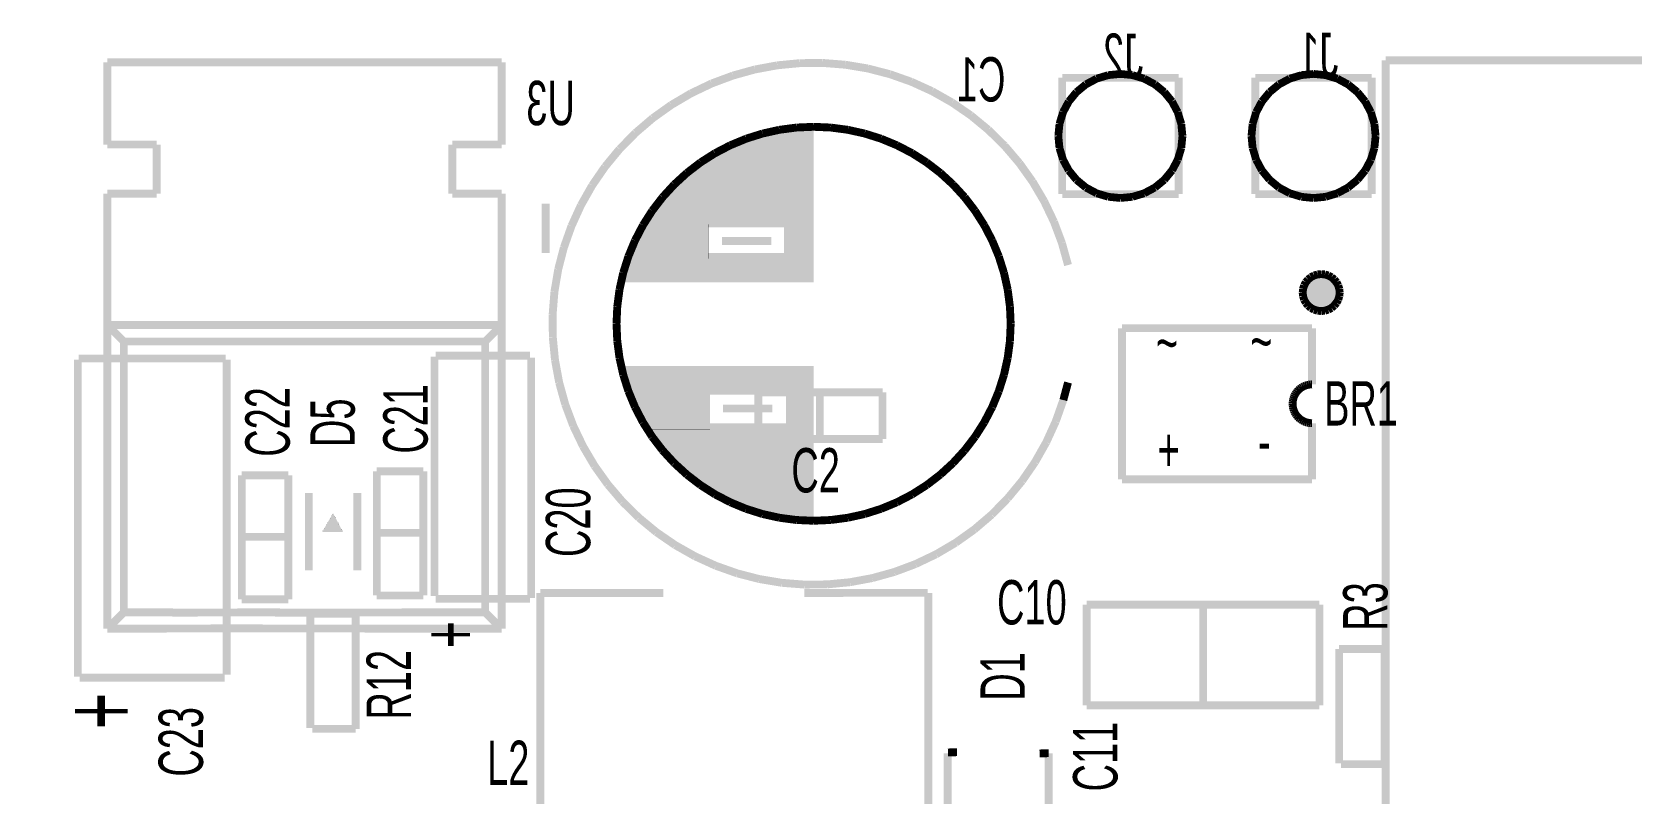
# Model space of a CAD drawing. Extents: x 0 to 105, y 0 to 80.
# Drawn here: x 22.69 to 63.91, y 60.37 to 80 of the extents above; entities that cross this region are included whole.
import ezdxf
from ezdxf.enums import TextEntityAlignment as Align

# ---------------------------------------------------------------- set-up
doc = ezdxf.new("R2010")
doc.units = 0
for name, color, linetype in [('BOARD_OUTLINE', 2, 'CONTINUOUS'), ('SILKSCREEN_BOTTOM', 6, 'CONTINUOUS'), ('SILKSCREEN_TOP', 4, 'CONTINUOUS')]:
    doc.layers.add(name, color=color, linetype=linetype)

msp = doc.modelspace()

# ---------------------------------------------------------------- linework, layer by layer
at = {"layer": 'BOARD_OUTLINE', "color": 2, "const_width": 0.000001}
msp.add_lwpolyline([(105, 80), (0, 80)], dxfattribs=at)
at = {"layer": 'SILKSCREEN_BOTTOM', "color": 6}
for points, const_width in [([(24.637998, 79.214133), (34.798, 79.214133)], 0.2032), ([(24.637998, 79.214133), (24.638, 77.097467)], 0.2032), ([(34.798, 79.214133), (34.798, 77.097467)], 0.2032), ([(41.904424, 79.13939), (41.327053, 79.03238)], 0.2032), ([(42.488925, 79.195671), (41.904424, 79.13939)], 0.2032), ([(43.076106, 79.200795), (42.488925, 79.195671)], 0.2032), ([(43.6615, 79.154724), (43.076106, 79.200795)], 0.2032), ([(44.240651, 79.057807), (43.6615, 79.154724)], 0.2032), ([(44.809152, 78.910783), (44.240651, 79.057807)], 0.2032), ([(57.5862, 79.269), (77.1862, 79.269)], 0.2032), ([(57.5862, 59.669), (57.5862, 79.269)], 0.2032), ([(40.211187, 78.669813), (39.681185, 78.417016)], 0.2032), ([(40.761205, 78.875457), (40.211187, 78.669813)], 0.2032), ([(41.327053, 79.03238), (40.761205, 78.875457)], 0.2032), ([(45.362675, 78.71477), (44.809152, 78.910783)], 0.2032), ([(45.897008, 78.471261), (45.362675, 78.71477)], 0.2032), ([(49.2492, 78.8176), (52.2492, 78.8176)], 0.2032), ([(49.2492, 75.8176), (49.2492, 78.8176)], 0.2032), ([(49.860288, 78.647951), (49.617829, 78.448971)], 0.2), ([(50.136907, 78.795807), (49.860288, 78.647951)], 0.2), ([(50.437056, 78.886856), (50.136907, 78.795807)], 0.2), ([(50.7492, 78.9176), (50.437056, 78.886856)], 0.2), ([(51.061344, 78.886856), (50.7492, 78.9176)], 0.2), ([(51.361493, 78.795807), (51.061344, 78.886856)], 0.2), ([(51.638112, 78.647951), (51.361493, 78.795807)], 0.2), ([(51.880571, 78.448971), (51.638112, 78.647951)], 0.2), ([(52.2492, 78.8176), (52.2492, 75.8176)], 0.2032), ([(54.2276, 78.8176), (57.2276, 78.8176)], 0.2032), ([(54.2276, 75.8176), (54.2276, 78.8176)], 0.2032), ([(54.838688, 78.647951), (54.596229, 78.448971)], 0.2), ([(55.115307, 78.795807), (54.838688, 78.647951)], 0.2), ([(55.415456, 78.886856), (55.115307, 78.795807)], 0.2), ([(55.7276, 78.9176), (55.415456, 78.886856)], 0.2), ([(56.039744, 78.886856), (55.7276, 78.9176)], 0.2), ([(56.339893, 78.795807), (56.039744, 78.886856)], 0.2), ([(56.616512, 78.647951), (56.339893, 78.795807)], 0.2), ([(56.858971, 78.448971), (56.616512, 78.647951)], 0.2), ([(57.2276, 78.8176), (57.2276, 75.8176)], 0.2032), ([(39.681185, 78.417016), (39.175233, 78.118987)], 0.2032), ([(46.408084, 78.182108), (45.897008, 78.471261)], 0.2032), ([(49.617829, 78.448971), (49.418849, 78.206512)], 0.2), ([(52.079551, 78.206512), (51.880571, 78.448971)], 0.2), ([(54.596229, 78.448971), (54.397249, 78.206512)], 0.2), ([(57.057951, 78.206512), (56.858971, 78.448971)], 0.2), ([(39.175233, 78.118987), (38.697181, 77.777996)], 0.2032), ([(46.892014, 77.849512), (46.408084, 78.182108)], 0.2032), ([(47.345115, 77.476004), (46.892014, 77.849512)], 0.2032), ([(49.270993, 77.929893), (49.179944, 77.629744)], 0.2), ([(49.418849, 78.206512), (49.270993, 77.929893)], 0.2), ([(52.227407, 77.929893), (52.079551, 78.206512)], 0.2), ([(52.318456, 77.629744), (52.227407, 77.929893)], 0.2), ([(54.249393, 77.929893), (54.158344, 77.629744)], 0.2), ([(54.397249, 78.206512), (54.249393, 77.929893)], 0.2), ([(57.205807, 77.929893), (57.057951, 78.206512)], 0.2), ([(57.296856, 77.629744), (57.205807, 77.929893)], 0.2), ([(38.250668, 77.396637), (37.839091, 76.977813)], 0.2032), ([(38.697181, 77.777996), (38.250668, 77.396637)], 0.2032), ([(41.959066, 77.476719), (41.526398, 77.380799)], 0.2032), ([(42.398447, 77.534565), (41.959066, 77.476719)], 0.2032), ([(42.129999, 77.477697), (42.841199, 77.553897)], 0.00127), ([(42.129999, 77.477697), (42.841199, 77.553897)], 0.00127), ([(42.129999, 77.477697), (42.841199, 77.553897)], 0.00127), ([(42.841199, 77.553896), (42.398447, 77.534565)], 0.2032), ([(43.28395, 77.534565), (42.841199, 77.553896)], 0.2032), ([(42.841199, 77.553897), (42.841199, 74.963097)], 0.00127), ([(42.841199, 77.553897), (42.841199, 74.963097)], 0.00127), ([(42.841199, 77.553897), (42.841199, 74.963097)], 0.00127), ([(43.723331, 77.476719), (43.28395, 77.534565)], 0.2032), ([(44.155999, 77.380799), (43.723331, 77.476719)], 0.2032), ([(47.763939, 77.064427), (47.345115, 77.476004)], 0.2032), ([(49.179944, 77.629744), (49.1492, 77.3176)], 0.2), ([(52.3492, 77.3176), (52.318456, 77.629744)], 0.2), ([(54.158344, 77.629744), (54.1276, 77.3176)], 0.2), ([(57.3276, 77.3176), (57.296856, 77.629744)], 0.2), ([(24.638, 77.097467), (25.908, 77.097467)], 0.2032), ([(25.908, 77.097467), (25.908, 75.827467)], 0.2032), ([(33.528, 77.097467), (33.528, 75.827467)], 0.2032), ([(34.798, 77.097467), (33.528, 77.097467)], 0.2032), ([(37.839091, 76.977813), (37.465583, 76.524712)], 0.2032), ([(39.488399, 76.334697), (41.063199, 77.249097)], 0.00127), ([(39.488399, 76.334697), (41.063199, 77.249097)], 0.00127), ([(39.488399, 76.334697), (41.063199, 77.249097)], 0.00127), ([(40.694298, 77.077939), (40.301199, 76.873305)], 0.2032), ([(41.103737, 77.247534), (40.694298, 77.077939)], 0.2032), ([(41.526398, 77.380799), (41.103737, 77.247534)], 0.2032), ([(41.063199, 77.249097), (42.129999, 77.477697)], 0.00127), ([(41.063199, 77.249097), (42.129999, 77.477697)], 0.00127), ([(41.063199, 77.249097), (42.129999, 77.477697)], 0.00127), ([(44.57866, 77.247534), (44.155999, 77.380799)], 0.2032), ([(44.988099, 77.077939), (44.57866, 77.247534)], 0.2032), ([(45.381198, 76.873305), (44.988099, 77.077939)], 0.2032), ([(48.145298, 76.617914), (47.763939, 77.064427)], 0.2032), ([(49.1492, 77.3176), (49.179944, 77.005456)], 0.2), ([(49.179944, 77.005456), (49.270993, 76.705307)], 0.2), ([(52.227407, 76.705307), (52.318456, 77.005456)], 0.2), ([(52.318456, 77.005456), (52.3492, 77.3176)], 0.2), ([(54.1276, 77.3176), (54.158344, 77.005456)], 0.2), ([(54.158344, 77.005456), (54.249393, 76.705307)], 0.2), ([(57.205807, 76.705307), (57.296856, 77.005456)], 0.2), ([(57.296856, 77.005456), (57.3276, 77.3176)], 0.2), ([(39.927431, 76.635188), (39.575838, 76.365402)], 0.2032), ([(40.301199, 76.873305), (39.927431, 76.635188)], 0.2032), ([(45.754966, 76.635188), (45.381198, 76.873305)], 0.2032), ([(46.106559, 76.365402), (45.754966, 76.635188)], 0.2032), ([(48.486289, 76.139862), (48.145298, 76.617914)], 0.2032), ([(49.270993, 76.705307), (49.418849, 76.428688)], 0.2), ([(52.079551, 76.428688), (52.227407, 76.705307)], 0.2), ([(54.249393, 76.705307), (54.397249, 76.428688)], 0.2), ([(57.057951, 76.428688), (57.205807, 76.705307)], 0.2), ([(37.465583, 76.524712), (37.132987, 76.040782)], 0.2032), ([(38.421599, 74.963097), (39.488399, 76.334697)], 0.00127), ([(38.421599, 74.963097), (39.488399, 76.334697)], 0.00127), ([(38.421599, 74.963097), (39.488399, 76.334697)], 0.00127), ([(39.575838, 76.365402), (39.249097, 76.065998)], 0.2032), ([(46.4333, 76.065998), (46.106559, 76.365402)], 0.2032), ([(49.418849, 76.428688), (49.617829, 76.186229)], 0.2), ([(49.617829, 76.186229), (49.860288, 75.987249)], 0.2), ([(51.638112, 75.987249), (51.880571, 76.186229)], 0.2), ([(51.880571, 76.186229), (52.079551, 76.428688)], 0.2), ([(54.397249, 76.428688), (54.596229, 76.186229)], 0.2), ([(54.596229, 76.186229), (54.838688, 75.987249)], 0.2), ([(56.616512, 75.987249), (56.858971, 76.186229)], 0.2), ([(56.858971, 76.186229), (57.057951, 76.428688)], 0.2), ([(24.637998, 64.609133), (24.638, 75.827467)], 0.2032), ([(25.908, 75.827467), (24.638, 75.827467)], 0.2032), ([(33.528, 75.827467), (34.798, 75.827467)], 0.2032), ([(34.798, 75.827467), (34.798, 64.609133)], 0.2032), ([(37.132987, 76.040782), (36.843834, 75.529706)], 0.2032), ([(38.949693, 75.739257), (38.679907, 75.387664)], 0.2032), ([(39.249097, 76.065998), (38.949693, 75.739257)], 0.2032), ([(46.732704, 75.739257), (46.4333, 76.065998)], 0.2032), ([(47.00249, 75.387664), (46.732704, 75.739257)], 0.2032), ([(48.784318, 75.63391), (48.486289, 76.139862)], 0.2032), ([(52.2492, 75.8176), (49.2492, 75.8176)], 0.2032), ([(49.860288, 75.987249), (50.136907, 75.839393)], 0.2), ([(50.136907, 75.839393), (50.437056, 75.748344)], 0.2), ([(50.437056, 75.748344), (50.7492, 75.7176)], 0.2), ([(50.7492, 75.7176), (51.061344, 75.748344)], 0.2), ([(51.061344, 75.748344), (51.361493, 75.839393)], 0.2), ([(51.361493, 75.839393), (51.638112, 75.987249)], 0.2), ([(57.2276, 75.8176), (54.2276, 75.8176)], 0.2032), ([(54.838688, 75.987249), (55.115307, 75.839393)], 0.2), ([(55.115307, 75.839393), (55.415456, 75.748344)], 0.2), ([(55.415456, 75.748344), (55.7276, 75.7176)], 0.2), ([(55.7276, 75.7176), (56.039744, 75.748344)], 0.2), ([(56.039744, 75.748344), (56.339893, 75.839393)], 0.2), ([(56.339893, 75.839393), (56.616512, 75.987249)], 0.2), ([(35.932399, 75.572697), (35.932399, 74.302697)], 0.2032), ([(36.843834, 75.529706), (36.600325, 74.995373)], 0.2032), ([(38.679907, 75.387664), (38.44179, 75.013896)], 0.2032), ([(47.240607, 75.013896), (47.00249, 75.387664)], 0.2032), ([(49.037115, 75.103908), (48.784318, 75.63391)], 0.2032), ([(36.600325, 74.995373), (36.404312, 74.44185)], 0.2032), ([(38.065999, 74.150297), (38.472399, 75.039297)], 0.00127), ([(38.065999, 74.150297), (38.472399, 75.039297)], 0.00127), ([(38.065999, 74.150297), (38.472399, 75.039297)], 0.00127), ([(38.44179, 75.013896), (38.237156, 74.620797)], 0.2032), ([(38.472399, 75.039297), (40.123399, 75.039297)], 0.00127), ([(38.472399, 75.039297), (40.123399, 75.039297)], 0.00127), ([(38.472399, 75.039297), (40.123399, 75.039297)], 0.00127), ([(40.123399, 75.039297), (40.123399, 74.150297)], 0.00127), ([(40.123399, 75.039297), (40.123399, 74.150297)], 0.00127), ([(40.123399, 75.039297), (40.123399, 74.150297)], 0.00127), ([(42.079199, 74.302697), (42.079199, 75.039297)], 0.00127), ([(42.079199, 75.039297), (42.841199, 75.039297)], 0.00127), ([(42.079199, 74.302697), (42.079199, 75.039297)], 0.00127), ([(42.079199, 75.039297), (42.841199, 75.039297)], 0.00127), ([(42.079199, 74.302697), (42.079199, 75.039297)], 0.00127), ([(42.079199, 75.039297), (42.841199, 75.039297)], 0.00127), ([(42.841199, 75.039297), (42.841199, 73.540697)], 0.00127), ([(42.841199, 75.039297), (42.841199, 74.302697)], 0.00127), ([(42.841199, 75.039297), (42.841199, 74.302697)], 0.00127), ([(47.445241, 74.620797), (47.240607, 75.013896)], 0.2032), ([(49.242759, 74.55389), (49.037115, 75.103908)], 0.2032), ([(38.237156, 74.620797), (38.067561, 74.211358)], 0.2032), ([(42.841199, 74.963097), (38.421599, 74.963097)], 0.00127), ([(42.841199, 74.963097), (38.421599, 74.963097)], 0.00127), ([(42.841199, 74.963097), (38.421599, 74.963097)], 0.00127), ([(40.478999, 74.607497), (41.748999, 74.607497)], 0.2032), ([(47.614836, 74.211358), (47.445241, 74.620797)], 0.2032), ([(49.399682, 73.988042), (49.242759, 74.55389)], 0.2032), ([(36.404312, 74.44185), (36.257288, 73.873349)], 0.2032), ([(38.067561, 74.211358), (37.934296, 73.788697)], 0.2032), ([(37.913599, 73.540697), (38.116799, 74.302697)], 0.00127), ([(37.913599, 73.540697), (38.116799, 74.302697)], 0.00127), ([(37.913599, 73.540697), (38.116799, 74.302697)], 0.00127), ([(38.116799, 74.302697), (42.079199, 74.302697)], 0.00127), ([(38.116799, 74.302697), (42.841199, 74.302697)], 0.00127), ([(38.116799, 74.302697), (42.841199, 74.302697)], 0.00127), ([(42.841199, 74.302697), (42.079199, 74.302697)], 0.00127), ([(42.841199, 74.302697), (42.079199, 74.302697)], 0.00127), ([(42.841199, 74.302697), (42.841199, 73.540697)], 0.00127), ([(42.841199, 74.302697), (42.841199, 73.540697)], 0.00127), ([(47.748101, 73.788697), (47.614836, 74.211358)], 0.2032), ([(36.257288, 73.873349), (36.160371, 73.294198)], 0.2032), ([(37.934296, 73.788697), (37.838376, 73.356029)], 0.2032), ([(40.123399, 74.150297), (38.065999, 74.150297)], 0.00127), ([(40.123399, 74.150297), (38.065999, 74.150297)], 0.00127), ([(40.123399, 74.150297), (38.065999, 74.150297)], 0.00127), ([(47.844021, 73.356029), (47.748101, 73.788697)], 0.2032), ([(36.160371, 73.294198), (36.1143, 72.708804)], 0.2032), ([(37.838376, 73.356029), (37.78053, 72.916648)], 0.2032), ([(42.841199, 73.540697), (37.913599, 73.540697)], 0.00127), ([(42.841199, 73.540697), (37.913599, 73.540697)], 0.00127), ([(42.841199, 73.540697), (37.913599, 73.540697)], 0.00127), ([(47.901867, 72.916648), (47.844021, 73.356029)], 0.2032), ([(37.78053, 72.916648), (37.7612, 72.473897)], 0.2032), ([(47.921198, 72.473896), (47.901867, 72.916648)], 0.2032), ([(36.1143, 72.708804), (36.119424, 72.121623)], 0.2032), ([(37.7612, 72.473897), (37.78053, 72.031145)], 0.2032), ([(37.7612, 72.473897), (37.7612, 72.473897)], 0.2032), ([(47.901867, 72.031145), (47.921198, 72.473896)], 0.2032), ([(24.637998, 72.4408), (25.061334, 72.017467)], 0.2032), ([(34.798, 72.4408), (24.638, 72.4408)], 0.2032), ([(34.374668, 72.017467), (34.798, 72.4408)], 0.2032), ([(36.119424, 72.121623), (36.175705, 71.537122)], 0.2032), ([(37.78053, 72.031145), (37.838376, 71.591764)], 0.2032), ([(47.844021, 71.591764), (47.901867, 72.031145)], 0.2032), ([(34.374668, 72.017467), (25.061334, 72.017467)], 0.2032), ([(25.061334, 72.017467), (25.061334, 65.032467)], 0.2032), ([(34.374668, 65.032467), (34.374668, 72.017467)], 0.2032), ([(36.175705, 71.537122), (36.282715, 70.959751)], 0.2032), ([(37.838376, 71.591764), (37.934296, 71.159096)], 0.2032), ([(37.862799, 71.381697), (42.841199, 71.381697)], 0.00127), ([(38.167599, 70.645097), (37.862799, 71.381697)], 0.00127), ([(38.167599, 70.645097), (37.862799, 71.381697)], 0.00127), ([(37.862799, 71.381697), (42.129999, 71.381697)], 0.00127), ([(38.167599, 70.645097), (37.862799, 71.381697)], 0.00127), ([(37.862799, 71.381697), (42.129999, 71.381697)], 0.00127), ([(42.129999, 71.381697), (42.129999, 70.645097)], 0.00127), ([(42.129999, 71.381697), (42.129999, 70.645097)], 0.00127), ([(42.129999, 71.381697), (42.841199, 71.381697)], 0.00127), ([(42.129999, 69.857697), (42.129999, 71.381697)], 0.00127), ([(42.129999, 71.381697), (42.841199, 71.381697)], 0.00127), ([(42.129999, 69.857697), (42.129999, 71.381697)], 0.00127), ([(42.841199, 71.381697), (42.841199, 69.857697)], 0.00127), ([(42.841199, 71.381697), (42.841199, 69.857697)], 0.00127), ([(42.841199, 71.381697), (42.841199, 69.857697)], 0.00127), ([(47.748101, 71.159096), (47.844021, 71.591764)], 0.2032), ([(36.282715, 70.959751), (36.439638, 70.393903)], 0.2032), ([(37.934296, 71.159096), (38.067561, 70.736435)], 0.2032), ([(47.614836, 70.736435), (47.748101, 71.159096)], 0.2032), ([(49.278085, 70.505943), (49.399682, 70.959751)], 0.2032), ([(36.439638, 70.393903), (36.645282, 69.843885)], 0.2032), ([(38.067561, 70.736435), (38.237156, 70.326996)], 0.2032), ([(38.548599, 69.756097), (38.091399, 70.721297)], 0.00127), ([(38.091399, 70.721297), (40.174199, 70.721297)], 0.00127), ([(38.548599, 69.756097), (38.091399, 70.721297)], 0.00127), ([(38.091399, 70.721297), (40.174199, 70.721297)], 0.00127), ([(38.548599, 69.756097), (38.091399, 70.721297)], 0.00127), ([(38.091399, 70.721297), (40.174199, 70.721297)], 0.00127), ([(42.129999, 70.645097), (38.167599, 70.645097)], 0.00127), ([(42.129999, 70.645097), (38.167599, 70.645097)], 0.00127), ([(42.129999, 70.645097), (38.167599, 70.645097)], 0.00127), ([(40.174199, 70.721297), (40.174199, 69.756097)], 0.00127), ([(40.174199, 70.721297), (40.174199, 69.756097)], 0.00127), ([(40.174199, 70.721297), (40.174199, 69.756097)], 0.00127), ([(42.129999, 69.857697), (42.129999, 70.645097)], 0.00127), ([(47.445241, 70.326996), (47.614836, 70.736435)], 0.2032), ([(49.082072, 69.95242), (49.278085, 70.505943)], 0.2032), ([(38.237156, 70.326996), (38.44179, 69.933897)], 0.2032), ([(40.504399, 70.289497), (41.774399, 70.289497)], 0.2032), ([(47.240607, 69.933897), (47.445241, 70.326996)], 0.2032), ([(36.645282, 69.843885), (36.898079, 69.313883)], 0.2032), ([(38.44179, 69.933897), (38.679907, 69.560129)], 0.2032), ([(39.437599, 68.765497), (38.421599, 69.908497)], 0.00127), ([(38.421599, 69.908497), (42.841199, 69.908497)], 0.00127), ([(39.437599, 68.765497), (38.421599, 69.908497)], 0.00127), ([(38.421599, 69.908497), (42.841199, 69.908497)], 0.00127), ([(39.437599, 68.765497), (38.421599, 69.908497)], 0.00127), ([(38.421599, 69.908497), (42.841199, 69.908497)], 0.00127), ([(40.174199, 69.756097), (38.548599, 69.756097)], 0.00127), ([(40.174199, 69.756097), (38.548599, 69.756097)], 0.00127), ([(40.174199, 69.756097), (38.548599, 69.756097)], 0.00127), ([(38.679907, 69.560129), (38.949693, 69.208536)], 0.2032), ([(42.841199, 69.857697), (42.129999, 69.857697)], 0.00127), ([(42.841199, 69.857697), (42.129999, 69.857697)], 0.00127), ([(42.841199, 69.857697), (42.129999, 69.857697)], 0.00127), ([(42.841199, 69.908497), (42.841199, 67.393897)], 0.00127), ([(42.841199, 69.908497), (42.841199, 67.393897)], 0.00127), ([(42.841199, 69.908497), (42.841199, 67.393897)], 0.00127), ([(46.732704, 69.208536), (47.00249, 69.560129)], 0.2032), ([(47.00249, 69.560129), (47.240607, 69.933897)], 0.2032), ([(48.838563, 69.418087), (49.082072, 69.95242)], 0.2032), ([(36.898079, 69.313883), (37.196108, 68.807931)], 0.2032), ([(38.949693, 69.208536), (39.249097, 68.881795)], 0.2032), ([(46.4333, 68.881795), (46.732704, 69.208536)], 0.2032), ([(48.54941, 68.907011), (48.838563, 69.418087)], 0.2032), ([(37.196108, 68.807931), (37.537099, 68.329879)], 0.2032), ([(39.249097, 68.881795), (39.575838, 68.582391)], 0.2032), ([(46.106559, 68.582391), (46.4333, 68.881795)], 0.2032), ([(48.216814, 68.423081), (48.54941, 68.907011)], 0.2032), ([(37.537099, 68.329879), (37.918458, 67.883366)], 0.2032), ([(40.377399, 68.054297), (39.437599, 68.765497)], 0.00127), ([(40.377399, 68.054297), (39.437599, 68.765497)], 0.00127), ([(40.377399, 68.054297), (39.437599, 68.765497)], 0.00127), ([(39.575838, 68.582391), (39.927431, 68.312605)], 0.2032), ([(45.754966, 68.312605), (46.106559, 68.582391)], 0.2032), ([(47.843306, 67.96998), (48.216814, 68.423081)], 0.2032), ([(39.927431, 68.312605), (40.301199, 68.074488)], 0.2032), ([(40.301199, 68.074488), (40.694298, 67.869854)], 0.2032), ([(41.342599, 67.597097), (40.377399, 68.054297)], 0.00127), ([(41.342599, 67.597097), (40.377399, 68.054297)], 0.00127), ([(41.342599, 67.597097), (40.377399, 68.054297)], 0.00127), ([(44.988099, 67.869854), (45.381198, 68.074488)], 0.2032), ([(45.381198, 68.074488), (45.754966, 68.312605)], 0.2032), ([(47.431729, 67.551156), (47.843306, 67.96998)], 0.2032), ([(37.918458, 67.883366), (38.337282, 67.471789)], 0.2032), ([(40.694298, 67.869854), (41.103737, 67.700259)], 0.2032), ([(41.103737, 67.700259), (41.526398, 67.566994)], 0.2032), ([(42.841199, 67.393897), (41.342599, 67.597097)], 0.00127), ([(42.841199, 67.393897), (41.342599, 67.597097)], 0.00127), ([(42.841199, 67.393897), (41.342599, 67.597097)], 0.00127), ([(41.526398, 67.566994), (41.959066, 67.471074)], 0.2032), ([(43.723331, 67.471074), (44.155999, 67.566994)], 0.2032), ([(44.155999, 67.566994), (44.57866, 67.700259)], 0.2032), ([(44.57866, 67.700259), (44.988099, 67.869854)], 0.2032), ([(46.985216, 67.169797), (47.431729, 67.551156)], 0.2032), ([(38.337282, 67.471789), (38.790383, 67.098281)], 0.2032), ([(38.790383, 67.098281), (39.274313, 66.765685)], 0.2032), ([(41.959066, 67.471074), (42.398447, 67.413228)], 0.2032), ([(42.398447, 67.413228), (42.841198, 67.393898)], 0.2032), ([(42.841198, 67.393898), (43.28395, 67.413228)], 0.2032), ([(43.28395, 67.413228), (43.723331, 67.471074)], 0.2032), ([(46.507164, 66.828806), (46.985216, 67.169797)], 0.2032), ([(39.274313, 66.765685), (39.785389, 66.476532)], 0.2032), ([(46.001212, 66.530777), (46.507164, 66.828806)], 0.2032), ([(39.785389, 66.476532), (40.319722, 66.233023)], 0.2032), ([(44.921192, 66.072336), (45.47121, 66.27798)], 0.2032), ([(45.47121, 66.27798), (46.001212, 66.530777)], 0.2032), ([(40.319722, 66.233023), (40.873245, 66.03701)], 0.2032), ([(40.873245, 66.03701), (41.441746, 65.889986)], 0.2032), ([(41.441746, 65.889986), (42.020897, 65.793069)], 0.2032), ([(43.777973, 65.808403), (44.355344, 65.915413)], 0.2032), ([(44.355344, 65.915413), (44.921192, 66.072336)], 0.2032), ([(42.020897, 65.793069), (42.606291, 65.746998)], 0.2032), ([(42.606291, 65.746998), (43.193472, 65.752122)], 0.2032), ([(43.193472, 65.752122), (43.777973, 65.808403)], 0.2032), ([(24.637998, 64.609133), (25.061334, 65.032467)], 0.2032), ([(25.061332, 65.032467), (26.331334, 65.032467)], 0.2032), ([(29.082998, 65.032467), (26.3144, 65.024)], 0.2032), ([(34.374668, 65.032467), (28.956, 65.024)], 0.2032), ([(34.374668, 65.032467), (34.798, 64.609133)], 0.2032), ([(24.637998, 64.609133), (27.7114, 64.6176)], 0.2032), ([(27.686, 64.6176), (34.798, 64.609133)], 0.2032)]:
    msp.add_lwpolyline(points, dxfattribs=dict(at, const_width=const_width))
for points in [[(42.8412, 77.553896), (42.8412, 74.963096), (39.4884, 76.334696), (38.4216, 74.963096)], [(42.8412, 77.553896), (39.4884, 76.334696), (42.13, 77.477696), (41.0632, 77.249096)], [(40.1234, 75.039296), (40.1234, 74.150296), (38.4724, 75.039296), (38.066, 74.150296)], [(42.8412, 74.302696), (42.0792, 74.302696), (42.8412, 75.039296), (42.0792, 75.039296)], [(42.8412, 74.302696), (42.8412, 73.540696), (38.1168, 74.302696), (37.9136, 73.540696)], [(42.13, 71.381696), (42.13, 70.645096), (37.8628, 71.381696), (38.1676, 70.645096)], [(42.13, 71.381696), (42.8412, 71.381696), (42.13, 69.857696), (42.8412, 69.857696)], [(40.1742, 70.721296), (40.1742, 69.756096), (38.0914, 70.721296), (38.5486, 69.756096)], [(41.3426, 67.597096), (40.3774, 68.054296), (38.4216, 69.908496), (39.4376, 68.765496)], [(41.3426, 67.597096), (38.4216, 69.908496), (42.8412, 67.393896), (42.8412, 69.908496)]]:
    msp.add_solid(points, dxfattribs=at)
at = {"layer": 'SILKSCREEN_TOP', "color": 4}
for points, const_width in [([(55.742414, 73.71932), (55.660016, 73.675278)], 0.2032), ([(55.742414, 73.71932), (55.660016, 73.675278)], 0.2032), ([(55.83182, 73.746442), (55.742414, 73.71932)], 0.2032), ([(55.83182, 73.746442), (55.742414, 73.71932)], 0.2032), ([(55.9248, 73.7556), (55.83182, 73.746442)], 0.2032), ([(55.9248, 73.7556), (55.83182, 73.746442)], 0.2032), ([(56.01778, 73.746442), (55.9248, 73.7556)], 0.2032), ([(56.01778, 73.746442), (55.9248, 73.7556)], 0.2032), ([(56.107186, 73.71932), (56.01778, 73.746442)], 0.2032), ([(56.107186, 73.71932), (56.01778, 73.746442)], 0.2032), ([(56.189584, 73.675278), (56.107186, 73.71932)], 0.2032), ([(56.189584, 73.675278), (56.107186, 73.71932)], 0.2032), ([(55.457358, 73.37198), (55.4482, 73.279)], 0.2032), ([(55.457358, 73.37198), (55.4482, 73.279)], 0.2032), ([(55.4482, 73.279), (55.457358, 73.18602)], 0.2032), ([(55.4482, 73.279), (55.457358, 73.18602)], 0.2032), ([(55.48448, 73.461386), (55.457358, 73.37198)], 0.2032), ([(55.48448, 73.461386), (55.457358, 73.37198)], 0.2032), ([(55.528522, 73.543784), (55.48448, 73.461386)], 0.2032), ([(55.528522, 73.543784), (55.48448, 73.461386)], 0.2032), ([(55.587793, 73.616007), (55.528522, 73.543784)], 0.2032), ([(55.587793, 73.616007), (55.528522, 73.543784)], 0.2032), ([(55.660016, 73.675278), (55.587793, 73.616007)], 0.2032), ([(55.660016, 73.675278), (55.587793, 73.616007)], 0.2032), ([(56.261807, 73.616007), (56.189584, 73.675278)], 0.2032), ([(56.261807, 73.616007), (56.189584, 73.675278)], 0.2032), ([(56.321078, 73.543784), (56.261807, 73.616007)], 0.2032), ([(56.321078, 73.543784), (56.261807, 73.616007)], 0.2032), ([(56.36512, 73.461386), (56.321078, 73.543784)], 0.2032), ([(56.36512, 73.461386), (56.321078, 73.543784)], 0.2032), ([(56.392242, 73.37198), (56.36512, 73.461386)], 0.2032), ([(56.392242, 73.37198), (56.36512, 73.461386)], 0.2032), ([(56.4014, 73.279), (56.392242, 73.37198)], 0.2032), ([(56.4014, 73.279), (56.392242, 73.37198)], 0.2032), ([(56.392242, 73.18602), (56.4014, 73.279)], 0.2032), ([(56.392242, 73.18602), (56.4014, 73.279)], 0.2032), ([(56.4014, 73.279), (56.4014, 73.279)], 0.2032), ([(55.457358, 73.18602), (55.48448, 73.096614)], 0.2032), ([(55.457358, 73.18602), (55.48448, 73.096614)], 0.2032), ([(55.48448, 73.096614), (55.528522, 73.014216)], 0.2032), ([(55.48448, 73.096614), (55.528522, 73.014216)], 0.2032), ([(55.528522, 73.014216), (55.587793, 72.941993)], 0.2032), ([(55.528522, 73.014216), (55.587793, 72.941993)], 0.2032), ([(55.587793, 72.941993), (55.660016, 72.882722)], 0.2032), ([(55.587793, 72.941993), (55.660016, 72.882722)], 0.2032), ([(55.660016, 72.882722), (55.742414, 72.83868)], 0.2032), ([(55.660016, 72.882722), (55.742414, 72.83868)], 0.2032), ([(56.107186, 72.83868), (56.189584, 72.882722)], 0.2032), ([(56.107186, 72.83868), (56.189584, 72.882722)], 0.2032), ([(56.189584, 72.882722), (56.261807, 72.941993)], 0.2032), ([(56.189584, 72.882722), (56.261807, 72.941993)], 0.2032), ([(56.261807, 72.941993), (56.321078, 73.014216)], 0.2032), ([(56.261807, 72.941993), (56.321078, 73.014216)], 0.2032), ([(56.321078, 73.014216), (56.36512, 73.096614)], 0.2032), ([(56.321078, 73.014216), (56.36512, 73.096614)], 0.2032), ([(56.36512, 73.096614), (56.392242, 73.18602)], 0.2032), ([(56.36512, 73.096614), (56.392242, 73.18602)], 0.2032), ([(55.742414, 72.83868), (55.83182, 72.811558)], 0.2032), ([(55.742414, 72.83868), (55.83182, 72.811558)], 0.2032), ([(55.83182, 72.811558), (55.9248, 72.8024)], 0.2032), ([(55.83182, 72.811558), (55.9248, 72.8024)], 0.2032), ([(55.9248, 72.8024), (56.01778, 72.811558)], 0.2032), ([(55.9248, 72.8024), (56.01778, 72.811558)], 0.2032), ([(56.01778, 72.811558), (56.107186, 72.83868)], 0.2032), ([(56.01778, 72.811558), (56.107186, 72.83868)], 0.2032), ([(50.7884, 72.36), (50.7884, 68.46)], 0.2032), ([(55.6884, 72.36), (50.7884, 72.36)], 0.2032), ([(55.6884, 70.91), (55.6884, 72.36)], 0.2032), ([(33.0708, 71.628), (33.0708, 65.4558)], 0.2032), ([(35.5346, 71.6534), (33.0962, 71.6534)], 0.2032), ([(23.876, 71.5518), (23.876, 63.373)], 0.2032), ([(27.686, 71.5772), (23.9014, 71.5772)], 0.2032), ([(27.7114, 63.4238), (27.7114, 71.5518)], 0.2032), ([(35.56, 65.405), (35.56, 71.6026)], 0.2032), ([(55.367006, 70.793022), (55.334846, 70.763553)], 0.2032), ([(55.401611, 70.819576), (55.367006, 70.793022)], 0.2032), ([(55.4384, 70.843012), (55.401611, 70.819576)], 0.2032), ([(55.47709, 70.863153), (55.4384, 70.843012)], 0.2032), ([(55.517389, 70.879846), (55.47709, 70.863153)], 0.2032), ([(55.55899, 70.892962), (55.517389, 70.879846)], 0.2032), ([(55.601575, 70.902403), (55.55899, 70.892962)], 0.2032), ([(55.644822, 70.908097), (55.601575, 70.902403)], 0.2032), ([(55.6884, 70.91), (55.644822, 70.908097)], 0.2032), ([(44.6174, 70.704), (41.4174, 70.704)], 0.2032), ([(41.4174, 70.704), (41.4174, 69.504)], 0.2032), ([(43.0022, 69.5198), (43.0022, 70.6882)], 0.2032), ([(44.6174, 69.504), (44.6174, 70.704)], 0.2032), ([(55.190302, 70.453577), (55.1884, 70.41)], 0.2032), ([(55.1884, 70.41), (55.190302, 70.366422)], 0.2032), ([(55.195996, 70.496824), (55.190302, 70.453577)], 0.2032), ([(55.205437, 70.539409), (55.195996, 70.496824)], 0.2032), ([(55.218553, 70.58101), (55.205437, 70.539409)], 0.2032), ([(55.235246, 70.621309), (55.218553, 70.58101)], 0.2032), ([(55.255387, 70.66), (55.235246, 70.621309)], 0.2032), ([(55.278823, 70.696788), (55.255387, 70.66)], 0.2032), ([(55.305377, 70.731393), (55.278823, 70.696788)], 0.2032), ([(55.334846, 70.763553), (55.305377, 70.731393)], 0.2032), ([(55.190302, 70.366422), (55.195996, 70.323175)], 0.2032), ([(55.195996, 70.323175), (55.205437, 70.28059)], 0.2032), ([(55.205437, 70.28059), (55.218553, 70.238989)], 0.2032), ([(55.218553, 70.238989), (55.235246, 70.19869)], 0.2032), ([(55.235246, 70.19869), (55.255387, 70.16)], 0.2032), ([(55.255387, 70.16), (55.278823, 70.123211)], 0.2032), ([(55.278823, 70.123211), (55.305377, 70.088606)], 0.2032), ([(55.305377, 70.088606), (55.334846, 70.056446)], 0.2032), ([(55.334846, 70.056446), (55.367006, 70.026977)], 0.2032), ([(55.367006, 70.026977), (55.401611, 70.000423)], 0.2032), ([(55.401611, 70.000423), (55.4384, 69.976987)], 0.2032), ([(55.4384, 69.976987), (55.47709, 69.956846)], 0.2032), ([(55.47709, 69.956846), (55.517389, 69.940153)], 0.2032), ([(55.517389, 69.940153), (55.55899, 69.927037)], 0.2032), ([(55.55899, 69.927037), (55.601575, 69.917596)], 0.2032), ([(55.601575, 69.917596), (55.644822, 69.911902)], 0.2032), ([(55.644822, 69.911902), (55.6884, 69.91)], 0.2032), ([(55.6884, 69.91), (55.6884, 69.91)], 0.2032), ([(55.6884, 68.46), (55.6884, 69.91)], 0.2032), ([(41.4174, 69.504), (44.6174, 69.504)], 0.2032), ([(28.102, 68.5646), (28.102, 65.3646)], 0.2032), ([(29.302, 68.5646), (28.102, 68.5646)], 0.2032), ([(29.302, 65.3646), (29.302, 68.5646)], 0.2032), ([(32.7818, 68.6662), (31.5818, 68.6662)], 0.2032), ([(31.5818, 68.6662), (31.5818, 65.4662)], 0.2032), ([(32.7818, 65.4662), (32.7818, 68.6662)], 0.2032), ([(50.7884, 68.46), (55.6884, 68.46)], 0.2032), ([(29.8296, 68.1134), (29.8296, 66.1134)], 0.2032), ([(31.0796, 66.1134), (31.0796, 68.1134)], 0.2032), ([(30.1752, 67.1068), (30.4546, 67.5894)], 0.001), ([(30.1752, 67.1068), (30.4546, 67.5894)], 0.001), ([(30.1752, 67.1068), (30.4546, 67.5894)], 0.001), ([(30.4546, 67.5894), (30.7086, 67.1068)], 0.001), ([(30.4546, 67.5894), (30.7086, 67.1068)], 0.001), ([(30.4546, 67.5894), (30.7086, 67.1068)], 0.001), ([(28.1178, 66.9798), (29.2862, 66.9798)], 0.2032), ([(30.7086, 67.1068), (30.1752, 67.1068)], 0.001), ([(30.7086, 67.1068), (30.1752, 67.1068)], 0.001), ([(30.7086, 67.1068), (30.1752, 67.1068)], 0.001), ([(31.5976, 67.0814), (32.766, 67.0814)], 0.2032), ([(31.5818, 65.4662), (32.7818, 65.4662)], 0.2032), ([(38.972, 65.532), (35.7966, 65.5282)], 0.2032), ([(35.7966, 65.5282), (35.7966, 55.5282)], 0.2032), ([(45.7796, 65.5358), (42.6042, 65.532)], 0.2032), ([(45.7966, 55.5282), (45.7966, 65.5282)], 0.2032), ([(28.102, 65.3646), (29.302, 65.3646)], 0.2032), ([(33.0962, 65.3796), (35.5346, 65.3796)], 0.2032), ([(49.8802, 65.2318), (49.8802, 62.6318)], 0.2032), ([(55.8802, 65.2318), (49.8802, 65.2318)], 0.2032), ([(52.8828, 65.151), (52.8828, 62.6364)], 0.2032), ([(55.8802, 62.6318), (55.8802, 65.2318)], 0.2032), ([(29.8704, 64.9986), (29.8704, 62.0522)], 0.2032), ([(30.988, 64.9986), (29.9212, 64.9986)], 0.2032), ([(31.0388, 62.0268), (31.0388, 64.9732)], 0.2032), ([(56.388, 64.0876), (56.388, 61.1412)], 0.2032), ([(57.5056, 64.0876), (56.388, 64.0876)], 0.2032), ([(57.5564, 61.1158), (57.5564, 64.0622)], 0.2032), ([(23.9268, 63.3476), (27.6606, 63.3476)], 0.2032), ([(49.8802, 62.6318), (55.8802, 62.6318)], 0.2032), ([(29.9212, 62.0268), (31.0388, 62.0268)], 0.2032), ([(46.2996, 61.3994), (46.2996, 57.0794)], 0.2032), ([(46.5374, 61.4248), (46.3042, 61.4172)], 0.2032), ([(48.8996, 61.3994), (48.6664, 61.3918)], 0.2032), ([(48.8996, 57.0794), (48.8996, 61.3994)], 0.2032), ([(56.4388, 61.1158), (57.5056, 61.1158)], 0.2032)]:
    msp.add_lwpolyline(points, dxfattribs=dict(at, const_width=const_width))
for points in [[(56.4014, 73.279), (55.45736, 73.371984), (55.45736, 73.186016), (55.4482, 73.279)], [(56.4014, 73.279), (55.52852, 73.543784), (55.45736, 73.371984), (55.48448, 73.461384)], [(56.4014, 73.279), (55.660016, 73.67528), (55.52852, 73.543784), (55.587792, 73.616008)], [(56.4014, 73.279), (55.83182, 73.74644), (55.660016, 73.67528), (55.742416, 73.71932)], [(56.4014, 73.279), (56.01778, 73.74644), (55.83182, 73.74644), (55.9248, 73.7556)], [(56.4014, 73.279), (56.189584, 73.67528), (56.01778, 73.74644), (56.107184, 73.71932)], [(56.4014, 73.279), (56.32108, 73.543784), (56.189584, 73.67528), (56.261808, 73.616008)], [(56.4014, 73.279), (56.39224, 73.371984), (56.32108, 73.543784), (56.36512, 73.461384)], [(56.4014, 73.279), (55.45736, 73.186016), (55.52852, 73.014216), (55.48448, 73.096616)], [(56.4014, 73.279), (55.52852, 73.014216), (55.660016, 72.88272), (55.587792, 72.941992)], [(56.4014, 73.279), (55.660016, 72.88272), (55.83182, 72.81156), (55.742416, 72.83868)], [(56.4014, 73.279), (55.83182, 72.81156), (56.01778, 72.81156), (55.9248, 72.8024)], [(56.4014, 73.279), (56.01778, 72.81156), (56.189584, 72.88272), (56.107184, 72.83868)], [(56.4014, 73.279), (56.189584, 72.88272), (56.32108, 73.014216), (56.261808, 72.941992)], [(56.4014, 73.279), (56.32108, 73.014216), (56.39224, 73.186016), (56.36512, 73.096616)], [(56.4014, 73.279), (56.39224, 73.186016), (56.4014, 73.279)], [(30.1752, 67.1068), (30.4546, 67.5894), (30.7086, 67.1068)]]:
    msp.add_solid(points, dxfattribs=at)

# ---------------------------------------------------------------- texts
at = {"layer": 'SILKSCREEN_BOTTOM', "text_generation_flag": 2, "width": 0.64}
for s, p in [('J2', (50.82032, 79.3877)), ('J1', (55.84952, 79.4131)), ('C1', (47.16272, 78.7781)), ('U3', (36.06292, 78.1685))]:
    msp.add_text(s, height=1.143, dxfattribs=at).set_placement(p, align=Align.MIDDLE_CENTER)
at = {"layer": 'SILKSCREEN_TOP', "width": 0.64}
for s, height, rotation, p in [('~', 1.143, 180, (51.9532, 71.9502)), ('~', 1.143, 180, (54.3814, 71.9836)), ('C22', 1.143, 90, (28.7655, 69.94152)), ('D5', 1.143, 90, (30.4419, 69.92112)), ('C21', 1.143, 90, (32.3215, 70.02272)), ('+', 1.143, 180, (51.9938, 69.1896)), ('-', 1.143, 180, (54.4576, 69.1896)), ('C20', 1.143, 90, (36.5125, 67.35572)), ('R3', 1.143, 90, (57.0611, 65.18148)), ('+', 1.4, 90, (33.466, 64.456)), ('R12', 1.143, 90, (31.8897, 63.16472)), ('D1', 1.143, 90, (47.7139, 63.37808)), ('+', 1.905, 90, (24.4475, 62.484)), ('C23', 1.143, 90, (26.5303, 61.69152)), ('C11', 1.143, 90, (50.1015, 61.31052))]:
    msp.add_text(s, height=height, rotation=rotation, dxfattribs=at).set_placement(p, align=Align.MIDDLE_CENTER)
for s, p in [('BR1', (56.95188, 70.4215)), ('C2', (42.8936, 68.6958)), ('C10', (48.46828, 65.2907)), ('L2', (34.97072, 61.1505))]:
    msp.add_text(s, height=1.143, dxfattribs=at).set_placement(p, align=Align.MIDDLE_CENTER)

doc.saveas('drawing.dxf')
